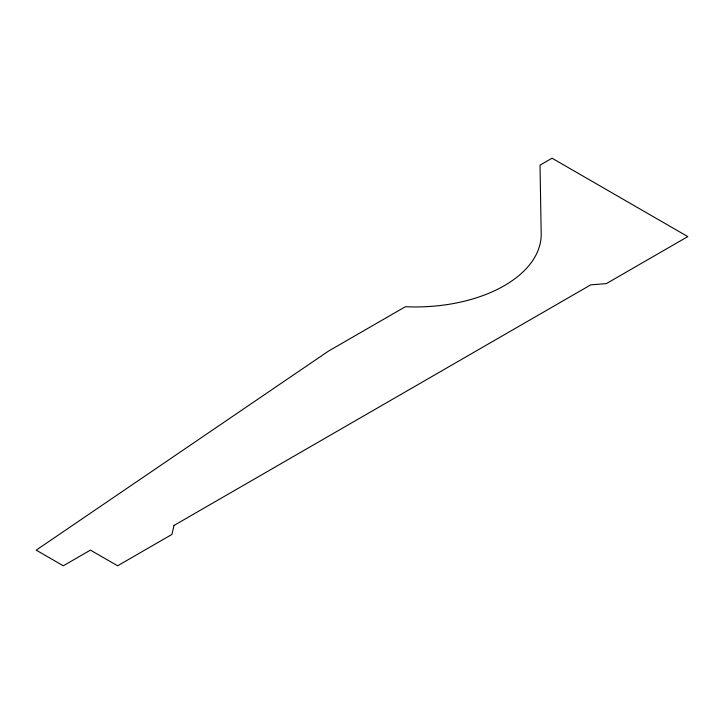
<?xml version="1.0" encoding="UTF-8"?>
<svg xmlns="http://www.w3.org/2000/svg" width="724" height="724" viewBox="0 0 724 724"><rect width="100%" height="100%" fill="white"/><g stroke="black" fill="none" stroke-linecap="round" stroke-linejoin="round"><path stroke-width="1.09" d="M173.986 525.461L171.914 534.439L117.605 565.788L90.455 550.113L63.305 565.788L36.2 550.14L328.452 351.131L405.386 306.723A125.922 72.699 0 0 0 541.208 235.237L540.032 165.144L552.041 158.212L687.8 236.594L606.341 283.618L590.739 284.849L173.986 525.461"/></g></svg>
